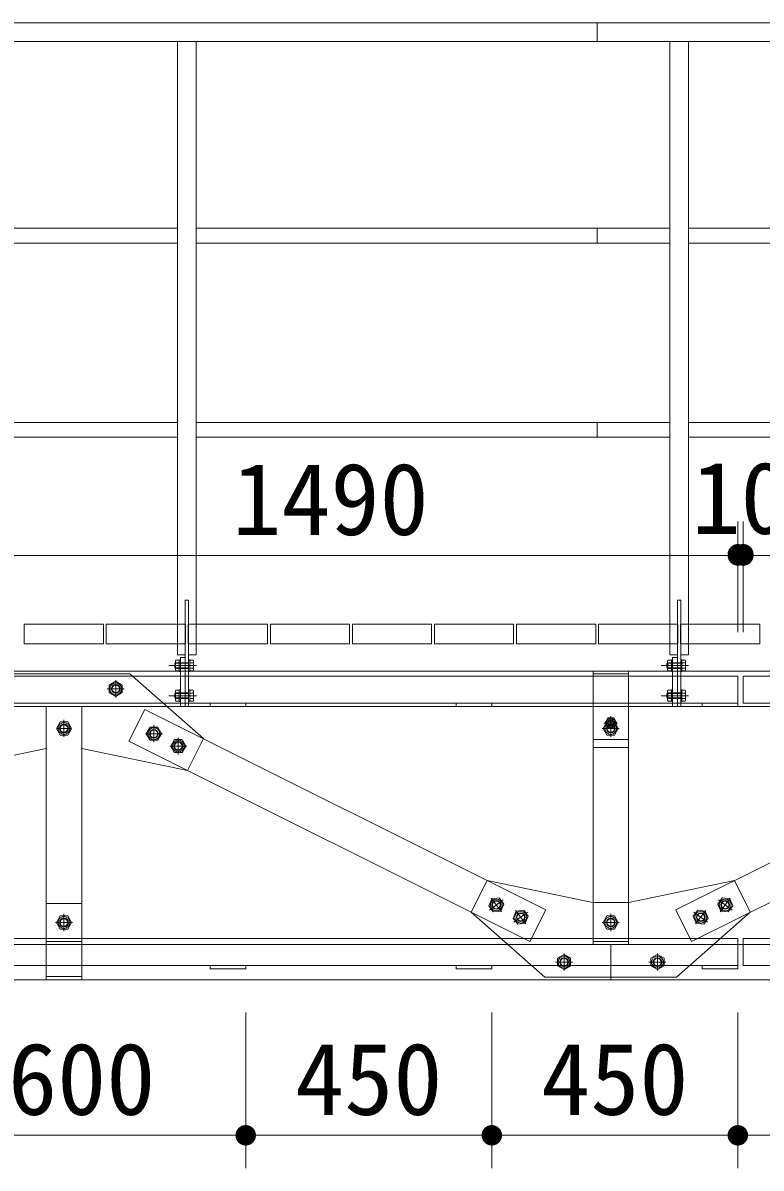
# Model space of a CAD drawing. Units: millimetres at full size. Extents: x 0 to 42000, y 0 to 29700.
# Drawn here: x 20112 to 21462, y 10805 to 12900 of the extents above; entities that cross this region are included whole.
import ezdxf
from ezdxf.enums import TextEntityAlignment as Align

# ---------------------------------------------------------------- set-up
doc = ezdxf.new("R2010")
doc.units = ezdxf.units.MM
doc.header["$LTSCALE"] = 100
doc.layers.add('D-STR', color=1, linetype='Continuous', lineweight=13)
doc.layers.add('D-STR-DIM', color=7, linetype='Continuous', lineweight=13)
doc.styles.add('ＭＳ ゴシック', font='')
doc.styles.get('ＭＳ ゴシック').set_extended_font_data('MS Gothic')

# ---------------------------------------------------------------- blocks, each defined once
blk = doc.blocks.new('filled_dot')
at = {"color": 0, "linetype": 'Continuous', "lineweight": -2, "const_width": 1.25}
blk.add_lwpolyline([(-0.625, 0, 1), (0.625, 0, 1)], format="xyb", close=True, dxfattribs=at)

msp = doc.modelspace()

# ---------------------------------------------------------------- linework, layer by layer
at = {"layer": 'D-STR'}
for p, q in [((22924.3, 12900.4), (11450.5, 12900.4)), ((21162.4, 12866.4), (21162.4, 12900.4)), ((22924.3, 12866.4), (11450.5, 12866.4)), ((20395.4, 12866.4), (20395.4, 11744.4)), ((20429.4, 12866.4), (20429.4, 11744.4)), ((21295.4, 12866.4), (21295.4, 11744.4)), ((21329.4, 12866.4), (21329.4, 11744.4)), ((20395.4, 12524.7), (19529, 12524.7)), ((21295.7, 12524.7), (20429.4, 12524.7)), ((21162.4, 12497.5), (21162.4, 12524.7)), ((22195.7, 12524.7), (21329.4, 12524.7)), ((20395.4, 12497.5), (19529, 12497.5)), ((21295.7, 12497.5), (20429.4, 12497.5)), ((22195.7, 12497.5), (21329.4, 12497.5)), ((20395.4, 12169.4), (19529, 12169.4)), ((21295.7, 12169.4), (20429.4, 12169.4)), ((21162.4, 12142.2), (21162.4, 12169.4)), ((22195.7, 12169.4), (21329.4, 12169.4)), ((20395.4, 12142.2), (19529, 12142.2)), ((21295.7, 12142.2), (20429.4, 12142.2)), ((22195.7, 12142.2), (21329.4, 12142.2)), ((20409.4, 11844.4), (20409.4, 11744.4)), ((20415.4, 11844.4), (20409.4, 11844.4)), ((20415.4, 11744.4), (20415.4, 11844.4)), ((21309.4, 11844.4), (21309.4, 11744.4)), ((21315.4, 11844.4), (21309.4, 11844.4)), ((21315.4, 11744.4), (21315.4, 11844.4)), ((20395.4, 11744.4), (20409.4, 11744.4)), ((20398.4, 11713.9), (20398.4, 11734.9)), ((20398.4, 11734.9), (20400.4, 11734.9)), ((20409.4, 11739.4), (20400.4, 11739.4)), ((20400.4, 11739.4), (20400.4, 11649.4)), ((20400.4, 11713.9), (20400.4, 11734.9)), ((20409.4, 11744.4), (20409.4, 11649.4)), ((20409.4, 11649.4), (20409.4, 11739.4)), ((20415.4, 11744.4), (20429.4, 11744.4)), ((20415.4, 11649.4), (20415.4, 11744.4)), ((20415.4, 11713.9), (20415.4, 11734.9)), ((20417.4, 11734.9), (20415.4, 11734.9)), ((20417.4, 11713.9), (20417.4, 11734.9)), ((21295.4, 11744.4), (21309.4, 11744.4)), ((21298.4, 11713.9), (21298.4, 11734.9)), ((21298.4, 11734.9), (21300.4, 11734.9)), ((21309.4, 11739.4), (21300.4, 11739.4)), ((21300.4, 11739.4), (21300.4, 11649.4)), ((21300.4, 11713.9), (21300.4, 11734.9)), ((21309.4, 11744.4), (21309.4, 11649.4)), ((21309.4, 11649.4), (21309.4, 11739.4)), ((21315.4, 11744.4), (21329.4, 11744.4)), ((21315.4, 11649.4), (21315.4, 11744.4)), ((21315.4, 11713.9), (21315.4, 11734.9)), ((21317.4, 11734.9), (21315.4, 11734.9)), ((21317.4, 11713.9), (21317.4, 11734.9)), ((11387.5, 11714.4), (22987.5, 11714.4)), ((20429.9, 11724.4), (20379.4, 11724.4)), ((20390.1, 11727.9), (20391.6, 11729.4)), ((20390.1, 11720.9), (20390.1, 11727.9)), ((20390.1, 11720.9), (20391.6, 11719.4)), ((20415.4, 11728.6), (20390.8, 11728.6)), ((20415.4, 11720.2), (20390.8, 11720.2)), ((20392.2, 11734.2), (20391.4, 11732.5)), ((20391.4, 11716.4), (20391.4, 11732.5)), ((20392.2, 11714.6), (20391.4, 11716.4)), ((20415.4, 11729.4), (20391.6, 11729.4)), ((20391.6, 11719.4), (20391.6, 11729.4)), ((20415.4, 11719.4), (20391.6, 11719.4)), ((20398.4, 11734.2), (20392.2, 11734.2)), ((20398.4, 11729.3), (20392.2, 11729.3)), ((20398.4, 11719.5), (20392.2, 11719.5)), ((20398.4, 11714.6), (20392.2, 11714.6)), ((20398.4, 11713.9), (20400.4, 11713.9)), ((20417.4, 11713.9), (20415.4, 11713.9)), ((20417.4, 11734.2), (20423.6, 11734.2)), ((20417.4, 11729.3), (20423.6, 11729.3)), ((20417.4, 11719.5), (20423.6, 11719.5)), ((20417.4, 11714.6), (20423.6, 11714.6)), ((20423.6, 11734.2), (20424.4, 11732.5)), ((20423.6, 11714.6), (20424.4, 11716.4)), ((20424.4, 11716.4), (20424.4, 11732.5)), ((21155, 11714.4), (21155, 11214.4)), ((21220, 11714.4), (21220, 11214.4)), ((21329.9, 11724.4), (21279.4, 11724.4)), ((21290.1, 11727.9), (21291.6, 11729.4)), ((21290.1, 11720.9), (21290.1, 11727.9)), ((21290.1, 11720.9), (21291.6, 11719.4)), ((21315.4, 11728.6), (21290.8, 11728.6)), ((21315.4, 11720.2), (21290.8, 11720.2)), ((21292.2, 11734.2), (21291.4, 11732.5)), ((21291.4, 11716.4), (21291.4, 11732.5)), ((21292.2, 11714.6), (21291.4, 11716.4)), ((21315.4, 11729.4), (21291.6, 11729.4)), ((21291.6, 11719.4), (21291.6, 11729.4)), ((21315.4, 11719.4), (21291.6, 11719.4)), ((21298.4, 11734.2), (21292.2, 11734.2)), ((21298.4, 11729.3), (21292.2, 11729.3)), ((21298.4, 11719.5), (21292.2, 11719.5)), ((21298.4, 11714.6), (21292.2, 11714.6)), ((21298.4, 11713.9), (21300.4, 11713.9)), ((21317.4, 11713.9), (21315.4, 11713.9)), ((21317.4, 11734.2), (21323.6, 11734.2)), ((21317.4, 11729.3), (21323.6, 11729.3)), ((21317.4, 11719.5), (21323.6, 11719.5)), ((21317.4, 11714.6), (21323.6, 11714.6)), ((21323.6, 11734.2), (21324.4, 11732.5)), ((21323.6, 11714.6), (21324.4, 11716.4)), ((21324.4, 11716.4), (21324.4, 11732.5)), ((21419.9, 11705.4), (19929.9, 11705.4)), ((20307.7, 11709.4), (20067.3, 11709.4)), ((20270.1, 11688.9), (20282.1, 11695.8)), ((20282.1, 11666.3), (20282.1, 11697.5)), ((20282.1, 11695.8), (20294.1, 11688.9)), ((20442.5, 11590.8), (20307.7, 11709.4)), ((21155, 11709.4), (21220, 11709.4)), ((21155, 11574.4), (21155, 11709.4)), ((21220, 11709.4), (21220, 11574.4)), ((21419.9, 11655.4), (21419.9, 11705.4)), ((23009.9, 11705.4), (21429.9, 11705.4)), ((21429.9, 11705.4), (21429.9, 11655.4)), ((20297.7, 11681.9), (20266.5, 11681.9)), ((20270.1, 11675), (20270.1, 11688.9)), ((20282.1, 11668.1), (20270.1, 11675)), ((20294.1, 11675), (20282.1, 11668.1)), ((20294.1, 11688.9), (20294.1, 11675)), ((20390.1, 11672.9), (20391.6, 11674.4)), ((20390.1, 11665.9), (20390.1, 11672.9)), ((20415.4, 11673.6), (20390.8, 11673.6)), ((20392.2, 11679.2), (20391.4, 11677.5)), ((20391.4, 11661.4), (20391.4, 11677.5)), ((20415.4, 11674.4), (20391.6, 11674.4)), ((20391.6, 11664.4), (20391.6, 11674.4)), ((20398.4, 11679.2), (20392.2, 11679.2)), ((20398.4, 11674.3), (20392.2, 11674.3)), ((20398.4, 11658.9), (20398.4, 11679.9)), ((20398.4, 11679.9), (20400.4, 11679.9)), ((20400.4, 11658.9), (20400.4, 11679.9)), ((20415.4, 11658.9), (20415.4, 11679.9)), ((20417.4, 11679.9), (20415.4, 11679.9)), ((20417.4, 11658.9), (20417.4, 11679.9)), ((20417.4, 11679.2), (20423.6, 11679.2)), ((20417.4, 11674.3), (20423.6, 11674.3)), ((20423.6, 11679.2), (20424.4, 11677.5)), ((20424.4, 11661.4), (20424.4, 11677.5)), ((21290.1, 11672.9), (21291.6, 11674.4)), ((21290.1, 11665.9), (21290.1, 11672.9)), ((21315.4, 11673.6), (21290.8, 11673.6)), ((21292.2, 11679.2), (21291.4, 11677.5)), ((21291.4, 11661.4), (21291.4, 11677.5)), ((21315.4, 11674.4), (21291.6, 11674.4)), ((21291.6, 11664.4), (21291.6, 11674.4)), ((21298.4, 11679.2), (21292.2, 11679.2)), ((21298.4, 11674.3), (21292.2, 11674.3)), ((21298.4, 11658.9), (21298.4, 11679.9)), ((21298.4, 11679.9), (21300.4, 11679.9)), ((21300.4, 11658.9), (21300.4, 11679.9)), ((21315.4, 11658.9), (21315.4, 11679.9)), ((21317.4, 11679.9), (21315.4, 11679.9)), ((21317.4, 11658.9), (21317.4, 11679.9)), ((21317.4, 11679.2), (21323.6, 11679.2)), ((21317.4, 11674.3), (21323.6, 11674.3)), ((21323.6, 11679.2), (21324.4, 11677.5)), ((21324.4, 11661.4), (21324.4, 11677.5)), ((19929.9, 11655.4), (21419.9, 11655.4)), ((20429.9, 11669.4), (20379.4, 11669.4)), ((20390.1, 11665.9), (20391.6, 11664.4)), ((20415.4, 11665.2), (20390.8, 11665.2)), ((20392.2, 11659.6), (20391.4, 11661.4)), ((20415.4, 11664.4), (20391.6, 11664.4)), ((20398.4, 11664.5), (20392.2, 11664.5)), ((20398.4, 11659.6), (20392.2, 11659.6)), ((20398.4, 11658.9), (20400.4, 11658.9)), ((20417.4, 11658.9), (20415.4, 11658.9)), ((20417.4, 11664.5), (20423.6, 11664.5)), ((20417.4, 11659.6), (20423.6, 11659.6)), ((20423.6, 11659.6), (20424.4, 11661.4)), ((21329.9, 11669.4), (21279.4, 11669.4)), ((21290.1, 11665.9), (21291.6, 11664.4)), ((21315.4, 11665.2), (21290.8, 11665.2)), ((21292.2, 11659.6), (21291.4, 11661.4)), ((21315.4, 11664.4), (21291.6, 11664.4)), ((21298.4, 11664.5), (21292.2, 11664.5)), ((21298.4, 11659.6), (21292.2, 11659.6)), ((21298.4, 11658.9), (21300.4, 11658.9)), ((21317.4, 11658.9), (21315.4, 11658.9)), ((21317.4, 11664.5), (21323.6, 11664.5)), ((21317.4, 11659.6), (21323.6, 11659.6)), ((21323.6, 11659.6), (21324.4, 11661.4)), ((21429.9, 11655.4), (23009.9, 11655.4)), ((11387.5, 11649.4), (22987.5, 11649.4)), ((20155, 11649.4), (20155, 11149.4)), ((20220, 11649.4), (20220, 11149.4)), ((20335.2, 11644.4), (20306.1, 11586.3)), ((20335.2, 11644.4), (21068.8, 11277.6)), ((20400.4, 11649.4), (20409.4, 11649.4)), ((20409.4, 11649.4), (20415.4, 11649.4)), ((21187.5, 11631.8), (21187.5, 11607.1)), ((21300.4, 11649.4), (21309.4, 11649.4)), ((22039.8, 11644.4), (21306.2, 11277.6)), ((21309.4, 11649.4), (21315.4, 11649.4)), ((20180.6, 11621.4), (20173.6, 11609.4)), ((20173.6, 11609.4), (20180.6, 11597.4)), ((20175.1, 11609.4), (20199.8, 11609.4)), ((20194.4, 11621.4), (20180.6, 11621.4)), ((20187.5, 11625), (20187.5, 11593.8)), ((20187.5, 11621.8), (20187.5, 11597.1)), ((20201.3, 11609.4), (20194.4, 11621.4)), ((20194.4, 11597.4), (20201.3, 11609.4)), ((20345, 11611.7), (20338, 11599.7)), ((20358.8, 11611.7), (20345, 11611.7)), ((20351.9, 11615.3), (20351.9, 11584.1)), ((20365.8, 11599.7), (20358.8, 11611.7)), ((21171.9, 11609.4), (21203.1, 11609.4)), ((21180.6, 11621.4), (21173.6, 11609.4)), ((21173.6, 11609.4), (21180.6, 11597.4)), ((21175.1, 11619.4), (21199.8, 11619.4)), ((21182, 11628.9), (21176.5, 11619.4)), ((21176.5, 11619.4), (21182, 11609.9)), ((21194.4, 11621.4), (21180.6, 11621.4)), ((21193, 11628.9), (21182, 11628.9)), ((21182, 11609.9), (21193, 11609.9)), ((21187.5, 11625), (21187.5, 11593.8)), ((21198.5, 11619.4), (21193, 11628.9)), ((21193, 11609.9), (21198.5, 11619.4)), ((21201.3, 11609.4), (21194.4, 11621.4)), ((21194.4, 11597.4), (21201.3, 11609.4)), ((20180.6, 11597.4), (20194.4, 11597.4)), ((20336.3, 11599.7), (20367.5, 11599.7)), ((20338, 11599.7), (20345, 11587.7)), ((20345, 11587.7), (20358.8, 11587.7)), ((20358.8, 11587.7), (20365.8, 11599.7)), ((20389.7, 11589.3), (20382.8, 11577.3)), ((20403.6, 11589.3), (20389.7, 11589.3)), ((20396.6, 11592.9), (20396.6, 11561.7)), ((20410.5, 11577.3), (20403.6, 11589.3)), ((20442.5, 11590.8), (20413.4, 11532.6)), ((21155, 11589.4), (21220, 11589.4)), ((21180.6, 11597.4), (21194.4, 11597.4)), ((19961.5, 11532.6), (20155, 11572.7)), ((20413.4, 11532.6), (20220, 11572.7)), ((20306.1, 11586.3), (21039.7, 11219.5)), ((20381, 11577.3), (20412.2, 11577.3)), ((20382.8, 11577.3), (20389.7, 11565.3)), ((20403.6, 11565.3), (20410.5, 11577.3)), ((21220, 11574.4), (21155, 11574.4)), ((22068.9, 11586.3), (21335.3, 11219.5)), ((20389.7, 11565.3), (20403.6, 11565.3)), ((20932.4, 11273.2), (20961.4, 11331.3)), ((20961.4, 11331.3), (21154.9, 11291.2)), ((21413.5, 11331.3), (21220.1, 11291.2)), ((21442.6, 11273.2), (21413.5, 11331.3)), ((20964.4, 11284.9), (20969.9, 11297.6)), ((20990.7, 11295.9), (20965.7, 11277.2)), ((20987.5, 11274), (20968.8, 11299)), ((20969.9, 11297.6), (20983.6, 11299.3)), ((20983.6, 11299.3), (20991.9, 11288.2)), ((21391.3, 11299.3), (21383, 11288.2)), ((21384.3, 11295.9), (21409.3, 11277.2)), ((21387.4, 11274), (21406.1, 11299)), ((21405.1, 11297.6), (21391.3, 11299.3)), ((21410.5, 11284.9), (21405.1, 11297.6)), ((20155, 11289.4), (20220, 11289.4)), ((20155, 11155.4), (20155, 11289.4)), ((20220, 11289.4), (20220, 11155.4)), ((20972.7, 11273.8), (20964.4, 11284.9)), ((20986.5, 11275.4), (20972.7, 11273.8)), ((20991.9, 11288.2), (20986.5, 11275.4)), ((21009.1, 11262.5), (21014.6, 11275.2)), ((21035.4, 11273.5), (21010.4, 11254.8)), ((21032.3, 11251.7), (21013.5, 11276.6)), ((21014.6, 11275.2), (21028.3, 11276.9)), ((21028.3, 11276.9), (21036.7, 11265.8)), ((21068.8, 11277.6), (21039.7, 11219.5)), ((21154.9, 11291.2), (21220, 11291.2)), ((21306.2, 11277.6), (21335.3, 11219.5)), ((21346.6, 11276.9), (21338.3, 11265.8)), ((21339.6, 11273.5), (21364.5, 11254.8)), ((21342.7, 11251.7), (21361.4, 11276.6)), ((21360.4, 11275.2), (21346.6, 11276.9)), ((21365.8, 11262.5), (21360.4, 11275.2)), ((21383, 11288.2), (21388.5, 11275.4)), ((21388.5, 11275.4), (21402.2, 11273.8)), ((21402.2, 11273.8), (21410.5, 11284.9)), ((20171.9, 11254.4), (20203.1, 11254.4)), ((20180.6, 11266.4), (20173.6, 11254.4)), ((20173.6, 11254.4), (20180.6, 11242.4)), ((20194.4, 11266.4), (20180.6, 11266.4)), ((20187.5, 11270), (20187.5, 11238.8)), ((20201.3, 11254.4), (20194.4, 11266.4)), ((20194.4, 11242.4), (20201.3, 11254.4)), ((20932.4, 11273.2), (21067.2, 11154.5)), ((21017.5, 11251.4), (21009.1, 11262.5)), ((21031.2, 11253.1), (21017.5, 11251.4)), ((21036.7, 11265.8), (21031.2, 11253.1)), ((21171.9, 11254.4), (21203.1, 11254.4)), ((21180.6, 11266.4), (21173.6, 11254.4)), ((21173.6, 11254.4), (21180.6, 11242.4)), ((21194.4, 11266.4), (21180.6, 11266.4)), ((21187.5, 11270), (21187.5, 11238.8)), ((21201.3, 11254.4), (21194.4, 11266.4)), ((21194.4, 11242.4), (21201.3, 11254.4)), ((21442.6, 11273.2), (21307.8, 11154.5)), ((21338.3, 11265.8), (21343.8, 11253.1)), ((21343.8, 11253.1), (21357.5, 11251.4)), ((21357.5, 11251.4), (21365.8, 11262.5)), ((20180.6, 11242.4), (20194.4, 11242.4)), ((21180.6, 11242.4), (21194.4, 11242.4)), ((11387.5, 11214.4), (22987.5, 11214.4)), ((21419.9, 11225.4), (19929.9, 11225.4)), ((20155, 11219.4), (20220, 11219.4)), ((21155, 11219.4), (21220, 11219.4)), ((21187.5, 11214.4), (21187.5, 11149.4)), ((21419.9, 11175.4), (21419.9, 11225.4)), ((23009.9, 11225.4), (21429.9, 11225.4)), ((21429.9, 11225.4), (21429.9, 11175.4)), ((21102.1, 11195.8), (21090.1, 11188.9)), ((21102.1, 11166.3), (21102.1, 11197.5)), ((21114.1, 11188.9), (21102.1, 11195.8)), ((21260.9, 11188.9), (21272.9, 11195.8)), ((21272.9, 11166.3), (21272.9, 11197.5)), ((21272.9, 11195.8), (21284.9, 11188.9)), ((19929.9, 11175.4), (21419.9, 11175.4)), ((21086.5, 11181.9), (21117.7, 11181.9)), ((21090.1, 11188.9), (21090.1, 11175)), ((21090.1, 11175), (21102.1, 11168.1)), ((21102.1, 11168.1), (21114.1, 11175)), ((21114.1, 11175), (21114.1, 11188.9)), ((21288.5, 11181.9), (21257.3, 11181.9)), ((21260.9, 11175), (21260.9, 11188.9)), ((21272.9, 11168.1), (21260.9, 11175)), ((21284.9, 11175), (21272.9, 11168.1)), ((21284.9, 11188.9), (21284.9, 11175)), ((21429.9, 11175.4), (23009.9, 11175.4)), ((11387.5, 11149.4), (22987.5, 11149.4)), ((20220, 11155.4), (20155, 11155.4)), ((21067.2, 11154.5), (21307.8, 11154.5))]:
    msp.add_line(p, q, dxfattribs=at)
for points in [[(20114.9, 11764.4), (20259.9, 11764.4), (20259.9, 11800.4), (20114.9, 11800.4)], [(20409.9, 11764.4), (20264.9, 11764.4), (20264.9, 11800.4), (20409.9, 11800.4)], [(20414.9, 11764.4), (20559.9, 11764.4), (20559.9, 11800.4), (20414.9, 11800.4)], [(20709.9, 11764.4), (20564.9, 11764.4), (20564.9, 11800.4), (20709.9, 11800.4)], [(20714.9, 11764.4), (20859.9, 11764.4), (20859.9, 11800.4), (20714.9, 11800.4)], [(21009.9, 11764.4), (20864.9, 11764.4), (20864.9, 11800.4), (21009.9, 11800.4)], [(21014.9, 11764.4), (21159.9, 11764.4), (21159.9, 11800.4), (21014.9, 11800.4)], [(21309.9, 11764.4), (21164.9, 11764.4), (21164.9, 11800.4), (21309.9, 11800.4)], [(21314.9, 11764.4), (21459.9, 11764.4), (21459.9, 11800.4), (21314.9, 11800.4)], [(20454.9, 11649.4), (20519.9, 11649.4), (20519.9, 11655.4), (20454.9, 11655.4)], [(20904.9, 11649.4), (20969.9, 11649.4), (20969.9, 11655.4), (20904.9, 11655.4)], [(21354.9, 11649.4), (21419.9, 11649.4), (21419.9, 11655.4), (21354.9, 11655.4)], [(20454.9, 11169.4), (20519.9, 11169.4), (20519.9, 11175.4), (20454.9, 11175.4)], [(20904.9, 11169.4), (20969.9, 11169.4), (20969.9, 11175.4), (20904.9, 11175.4)], [(21354.9, 11169.4), (21419.9, 11169.4), (21419.9, 11175.4), (21354.9, 11175.4)]]:
    msp.add_lwpolyline(points, close=True, dxfattribs=at)
for centre, radius in [((20282.1, 11681.9), 10.8), ((20282.1, 11681.9), 8), ((20282.1, 11681.9), 6.92), ((20187.5, 11609.4), 10.8), ((20187.5, 11609.4), 8), ((20187.5, 11609.4), 6.92), ((20351.9, 11599.7), 10.8), ((21187.5, 11609.4), 10.8), ((21187.5, 11619.4), 8.55), ((21187.5, 11609.4), 8), ((21187.5, 11609.4), 6.92), ((21187.5, 11619.4), 6), ((21187.5, 11619.4), 5.05), ((20351.9, 11599.7), 8), ((20351.9, 11599.7), 6.92), ((20396.6, 11577.3), 10.8), ((20396.6, 11577.3), 8), ((20396.6, 11577.3), 6.92), ((20978.2, 11286.5), 10.8), ((20978.2, 11286.5), 8), ((21396.8, 11286.5), 10.8), ((21396.8, 11286.5), 8), ((20978.2, 11286.5), 6.92), ((21022.9, 11264.2), 10.8), ((21352.1, 11264.2), 10.8), ((21396.8, 11286.5), 6.92), ((20187.5, 11254.4), 10.8), ((20187.5, 11254.4), 8), ((20187.5, 11254.4), 6.92), ((21022.9, 11264.2), 8), ((21022.9, 11264.2), 6.92), ((21187.5, 11254.4), 10.8), ((21187.5, 11254.4), 8), ((21187.5, 11254.4), 6.92), ((21352.1, 11264.2), 8), ((21352.1, 11264.2), 6.92), ((21102.1, 11181.9), 10.8), ((21102.1, 11181.9), 8), ((21272.9, 11181.9), 10.8), ((21272.9, 11181.9), 8), ((21102.1, 11181.9), 6.92), ((21272.9, 11181.9), 6.92)]:
    msp.add_circle(centre, radius, dxfattribs=at)
for centre, radius, start, end in [((20406.8, 11724.4), 15.4, 161.4826, 198.5174), ((20395.2, 11731.8), 3.91, 190.5179, 218.8665), ((20395.2, 11717.1), 3.91, 141.1335, 169.4821), ((20420.5, 11731.8), 3.91, 321.1335, 349.4821), ((20420.5, 11717.1), 3.91, 10.5179, 38.8665), ((20408.9, 11724.4), 15.4, 341.4826, 18.5174), ((21306.8, 11724.4), 15.4, 161.4826, 198.5174), ((21295.2, 11731.8), 3.91, 190.5179, 218.8665), ((21295.2, 11717.1), 3.91, 141.1335, 169.4821), ((21320.5, 11731.8), 3.91, 321.1335, 349.4821), ((21320.5, 11717.1), 3.91, 10.5179, 38.8665), ((21308.9, 11724.4), 15.4, 341.4826, 18.5174), ((20406.8, 11669.4), 15.4, 161.4826, 198.5174), ((20395.2, 11676.8), 3.91, 190.5179, 218.8665), ((20420.5, 11676.8), 3.91, 321.1335, 349.4821), ((20408.9, 11669.4), 15.4, 341.4826, 18.5174), ((21306.8, 11669.4), 15.4, 161.4826, 198.5174), ((21295.2, 11676.8), 3.91, 190.5179, 218.8665), ((21320.5, 11676.8), 3.91, 321.1335, 349.4821), ((21308.9, 11669.4), 15.4, 341.4826, 18.5174), ((20395.2, 11662.1), 3.91, 141.1335, 169.4821), ((20420.5, 11662.1), 3.91, 10.5179, 38.8665), ((21295.2, 11662.1), 3.91, 141.1335, 169.4821), ((21320.5, 11662.1), 3.91, 10.5179, 38.8665)]:
    msp.add_arc(centre, radius, start, end, dxfattribs=at)
at = {"layer": 'D-STR-DIM'}
for p, q in [((21419.9, 11785.4), (21419.9, 11988.1)), ((21419.9, 11785.4), (21419.9, 11986)), ((21429.9, 11785.4), (21429.9, 11988.1)), ((21429.9, 11785.4), (21429.9, 11986)), ((19929.9, 11926), (21419.9, 11926)), ((21419.9, 11928.1), (21429.9, 11928.1)), ((21429.9, 11926), (23009.9, 11926)), ((20519.9, 11089.4), (20519.9, 10805)), ((20519.9, 11089.4), (20519.9, 10805)), ((20969.9, 11089.4), (20969.9, 10805)), ((20969.9, 11089.4), (20969.9, 10805)), ((21419.9, 11089.4), (21419.9, 10805)), ((21419.9, 11089.4), (21419.9, 10805)), ((19919.9, 10865), (20519.9, 10865)), ((20519.9, 10865), (20969.9, 10865)), ((20969.9, 10865), (21419.9, 10865)), ((21419.9, 10865), (21869.9, 10865))]:
    msp.add_line(p, q, dxfattribs=at)

# ---------------------------------------------------------------- block references
at = {"layer": 'D-STR-DIM', "xscale": 15, "yscale": 15}
for p in [(21419.9, 11928.1), (21429.9, 11926), (20519.9, 10865), (20969.9, 10865), (21419.9, 10865)]:
    msp.add_blockref('filled_dot', p, dxfattribs=at)
at = {"layer": 'D-STR-DIM', "xscale": 15, "yscale": 15, "rotation": 180}
for p in [(21419.9, 11926), (21429.9, 11928.1), (20519.9, 10865), (20969.9, 10865), (21419.9, 10865)]:
    msp.add_blockref('filled_dot', p, dxfattribs=at)

# ---------------------------------------------------------------- texts
at = {"layer": 'D-STR-DIM', "style": 'ＭＳ ゴシック'}
for s, p in [('1490', (20674.9, 12095.4)), ('10', (21424.9, 12097.5)), ('600', (20219.9, 11034.4)), ('450', (20744.9, 11034.4)), ('450', (21194.9, 11034.4))]:
    msp.add_text(s, height=132, dxfattribs=at).set_placement(p, align=Align.TOP_CENTER)

doc.saveas('drawing.dxf')
